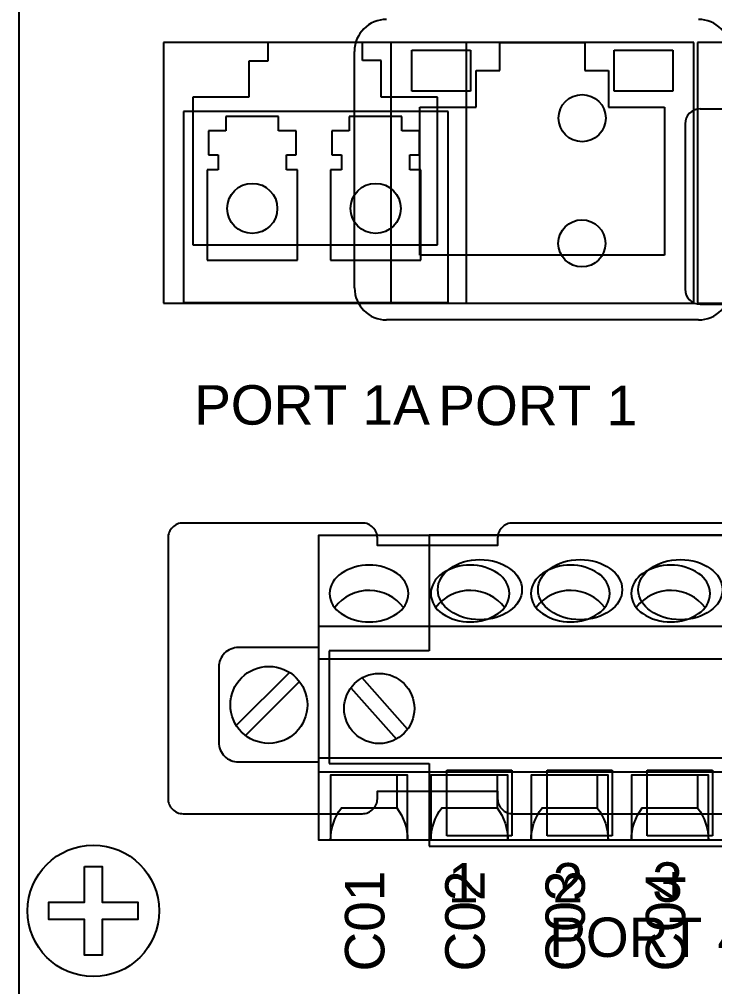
# Model space of a CAD drawing. Extents: x 1.1 to 23.7, y 0.2 to 17.2.
# Drawn here: x 16.63 to 18.017, y 5.069 to 6.999 of the extents above; entities that cross this region are included whole.
import ezdxf

# ---------------------------------------------------------------- set-up
doc = ezdxf.new("R2010")
doc.units = 0
doc.header["$MEASUREMENT"] = 0
for name, color, linetype in [('2_01__00__NO_ETH__EIA-232', 7, 'CONTINUOUS'), ('2_02__01__NO_ETH__EIA-485', 7, 'CONTINUOUS'), ('2_03__02___1__10-100BASE-T', 7, 'CONTINUOUS'), ('2_04__03___1__10-100BASE-T', 7, 'CONTINUOUS'), ('2_05__04___1__100BASE-FX_E', 7, 'CONTINUOUS'), ('2_06__06___2__10-100BASE-T', 7, 'CONTINUOUS'), ('2_07__08___2__100BASE-FX_E', 7, 'CONTINUOUS'), ('2_08__10__FO__NO_ETH__EIA-', 7, 'CONTINUOUS'), ('2_09__11__FO__NO_ETH__EIA-', 7, 'CONTINUOUS'), ('2_10__12__FO___1__10-100BA', 7, 'CONTINUOUS'), ('2_11__13__FO___1__10-100BA', 7, 'CONTINUOUS'), ('2_12__14__FO___1__100BASE-', 7, 'CONTINUOUS'), ('2_13__16__FO___2__10-100BA', 7, 'CONTINUOUS'), ('2_14__18__FO___2__100BASE-', 7, 'CONTINUOUS'), ('3_01__0-__NO_CARD', 7, 'CONTINUOUS'), ('3_02__B-___3__DI___4__DO__', 7, 'CONTINUOUS'), ('3_03__1-___4__DI___4__DO', 7, 'CONTINUOUS'), ('3_04__C-___4__DI___4__FHCI', 7, 'CONTINUOUS'), ('3_05__5-___8__AI', 7, 'CONTINUOUS'), ('3_06__6-___4__AI___4__AO', 7, 'CONTINUOUS'), ('3_07__A-__SERIAL_COMM_CARD', 7, 'CONTINUOUS'), ('3_08__3-___8__DI', 7, 'CONTINUOUS'), ('3_09__D-___4__DI___2__FORM', 7, 'CONTINUOUS'), ('7_00______DWG_', 7, 'CONTINUOUS')]:
    doc.layers.add(name, color=color, linetype=linetype)
doc.styles.add('ARIAL', font='arial.ttf')

msp = doc.modelspace()

# ---------------------------------------------------------------- linework, layer by layer
at = {"layer": '2_01__00__NO_ETH__EIA-232'}
for p, q in [((17.2985, 6.4634), (17.2984, 6.9352)), ((17.9844, 6.3994), (17.3625, 6.3994))]:
    msp.add_line(p, q, dxfattribs=at)
for centre, start, end in [((17.3624, 6.9352), 90.0158, 180.0104), ((17.9844, 6.9352), 0.0004, 90), ((17.3625, 6.4634), 180.0104, 270.0029), ((17.9844, 6.4634), 270.0029, 0.0004)]:
    msp.add_arc(centre, 0.064, start, end, dxfattribs=at)
at = {"layer": '2_02__01__NO_ETH__EIA-485'}
for p, q in [((17.2985, 6.4634), (17.2984, 6.9352)), ((17.9844, 6.3994), (17.3625, 6.3994))]:
    msp.add_line(p, q, dxfattribs=at)
for centre, start, end in [((17.3624, 6.9352), 90.0158, 180.0104), ((17.9844, 6.9352), 0.0004, 90), ((17.3625, 6.4634), 180.0104, 270.0029), ((17.9844, 6.4634), 270.0029, 0.0004)]:
    msp.add_arc(centre, 0.064, start, end, dxfattribs=at)
at = {"layer": '2_03__02___1__10-100BASE-T'}
for p, q in [((17.9752, 6.953), (17.371, 6.953)), ((17.371, 6.953), (17.371, 6.433)), ((17.5881, 6.897), (17.5881, 6.953)), ((17.7581, 6.953), (17.7581, 6.897)), ((17.9752, 6.433), (17.9752, 6.953)), ((17.4126, 6.856), (17.4126, 6.938)), ((17.4126, 6.938), (17.5296, 6.938)), ((17.5296, 6.938), (17.5296, 6.856)), ((17.8166, 6.856), (17.8166, 6.938)), ((17.8166, 6.938), (17.9336, 6.938)), ((17.9336, 6.938), (17.9336, 6.856)), ((17.5411, 6.824), (17.5411, 6.897)), ((17.5411, 6.897), (17.5881, 6.897)), ((17.7581, 6.897), (17.8051, 6.897)), ((17.8051, 6.897), (17.8051, 6.824)), ((17.5296, 6.856), (17.4126, 6.856)), ((17.9336, 6.856), (17.8166, 6.856)), ((17.4291, 6.824), (17.5411, 6.824)), ((17.4291, 6.529), (17.4291, 6.824)), ((17.8051, 6.824), (17.9171, 6.824)), ((17.9171, 6.824), (17.9171, 6.529)), ((17.9171, 6.529), (17.4291, 6.529)), ((17.371, 6.433), (17.9752, 6.433))]:
    msp.add_line(p, q, dxfattribs=at)
at = {"layer": '2_04__03___1__10-100BASE-T'}
for p, q in [((17.9752, 6.953), (17.371, 6.953)), ((17.371, 6.953), (17.371, 6.433)), ((17.5881, 6.897), (17.5881, 6.953)), ((17.7581, 6.953), (17.7581, 6.897)), ((17.9752, 6.433), (17.9752, 6.953)), ((17.4126, 6.856), (17.4126, 6.938)), ((17.4126, 6.938), (17.5296, 6.938)), ((17.5296, 6.938), (17.5296, 6.856)), ((17.8166, 6.856), (17.8166, 6.938)), ((17.8166, 6.938), (17.9336, 6.938)), ((17.9336, 6.938), (17.9336, 6.856)), ((17.5411, 6.824), (17.5411, 6.897)), ((17.5411, 6.897), (17.5881, 6.897)), ((17.7581, 6.897), (17.8051, 6.897)), ((17.8051, 6.897), (17.8051, 6.824)), ((17.5296, 6.856), (17.4126, 6.856)), ((17.9336, 6.856), (17.8166, 6.856)), ((17.4291, 6.529), (17.4291, 6.824)), ((17.4291, 6.824), (17.5411, 6.824)), ((17.8051, 6.824), (17.9171, 6.824)), ((17.9171, 6.824), (17.9171, 6.529)), ((17.9171, 6.529), (17.4291, 6.529)), ((17.371, 6.433), (17.9752, 6.433))]:
    msp.add_line(p, q, dxfattribs=at)
at = {"layer": '2_05__04___1__100BASE-FX_E'}
for p, q in [((17.4851, 6.8151), (16.9576, 6.8151)), ((16.9576, 6.8151), (16.9576, 6.4345)), ((17.4851, 6.4345), (17.4851, 6.8151)), ((17.9878, 6.8206), (18.5775, 6.8206)), ((17.1471, 6.8051), (17.0421, 6.8051)), ((17.0421, 6.8051), (17.0421, 6.777)), ((17.1471, 6.777), (17.1471, 6.8051)), ((17.3931, 6.8051), (17.2881, 6.8051)), ((17.2881, 6.8051), (17.2881, 6.777)), ((17.3931, 6.777), (17.3931, 6.8051)), ((17.0421, 6.777), (17.0071, 6.777)), ((17.0071, 6.777), (17.0071, 6.7291)), ((17.1821, 6.777), (17.1471, 6.777)), ((17.1821, 6.7291), (17.1821, 6.777)), ((17.2881, 6.777), (17.2531, 6.777)), ((17.2531, 6.777), (17.2531, 6.7291)), ((17.4281, 6.777), (17.3931, 6.777)), ((17.4281, 6.7291), (17.4281, 6.777)), ((17.9578, 6.7906), (17.9578, 6.4607)), ((17.0071, 6.7291), (17.0266, 6.7291)), ((17.0266, 6.7291), (17.0266, 6.6991)), ((17.1626, 6.6991), (17.1626, 6.7291)), ((17.1626, 6.7291), (17.1821, 6.7291)), ((17.2531, 6.7291), (17.2726, 6.7291)), ((17.2726, 6.7291), (17.2726, 6.6991)), ((17.4086, 6.6991), (17.4086, 6.7291)), ((17.4086, 6.7291), (17.4281, 6.7291)), ((17.0266, 6.6991), (17.0045, 6.6991)), ((17.0045, 6.6991), (17.0045, 6.519)), ((17.1846, 6.6991), (17.1626, 6.6991)), ((17.1846, 6.519), (17.1846, 6.6991)), ((17.2726, 6.6991), (17.2506, 6.6991)), ((17.2506, 6.6991), (17.2506, 6.519)), ((17.4306, 6.6991), (17.4086, 6.6991)), ((17.4306, 6.519), (17.4306, 6.6991)), ((17.0045, 6.519), (17.1846, 6.519)), ((17.2506, 6.519), (17.4306, 6.519)), ((16.9576, 6.4345), (17.4851, 6.4345)), ((17.9878, 6.4307), (18.5775, 6.4307))]:
    msp.add_line(p, q, dxfattribs=at)
for centre, radius in [((17.7525, 6.8021), 0.047), ((17.0945, 6.622), 0.05), ((17.3406, 6.622), 0.05), ((17.752, 6.5522), 0.047)]:
    msp.add_circle(centre, radius, dxfattribs=at)
for centre, start, end in [((17.9878, 6.7906), 90, 180), ((17.9878, 6.4607), 180, 270)]:
    msp.add_arc(centre, 0.03, start, end, dxfattribs=at)
at = {"layer": '2_06__06___2__10-100BASE-T'}
for p, q in [((16.9178, 6.953), (16.9178, 6.433)), ((17.522, 6.953), (16.9178, 6.953)), ((17.1254, 6.953), (17.1254, 6.916)), ((17.3144, 6.917), (17.3144, 6.953)), ((17.522, 6.433), (17.522, 6.953)), ((17.9823, 6.953), (17.9823, 6.433)), ((18.5865, 6.953), (17.9823, 6.953)), ((17.1254, 6.916), (17.0879, 6.916)), ((17.0879, 6.916), (17.0879, 6.844)), ((17.3519, 6.917), (17.3144, 6.917)), ((17.3519, 6.844), (17.3519, 6.917)), ((17.0879, 6.844), (16.9759, 6.844)), ((16.9759, 6.844), (16.9759, 6.549)), ((17.4639, 6.844), (17.3519, 6.844)), ((17.4639, 6.549), (17.4639, 6.844)), ((16.9759, 6.549), (17.4639, 6.549)), ((16.9178, 6.433), (17.522, 6.433)), ((17.9823, 6.433), (18.5865, 6.433))]:
    msp.add_line(p, q, dxfattribs=at)
for centre in [(17.7525, 6.8021), (17.752, 6.5522)]:
    msp.add_circle(centre, 0.047, dxfattribs=at)
at = {"layer": '2_07__08___2__100BASE-FX_E'}
for p, q in [((16.9576, 6.8151), (16.9576, 6.4345)), ((17.4851, 6.8151), (16.9576, 6.8151)), ((17.4851, 6.4345), (17.4851, 6.8151)), ((17.1471, 6.8051), (17.0421, 6.8051)), ((17.0421, 6.8051), (17.0421, 6.777)), ((17.1471, 6.777), (17.1471, 6.8051)), ((17.3931, 6.8051), (17.2881, 6.8051)), ((17.2881, 6.8051), (17.2881, 6.777)), ((17.3931, 6.777), (17.3931, 6.8051)), ((17.0421, 6.777), (17.0071, 6.777)), ((17.0071, 6.777), (17.0071, 6.7291)), ((17.1821, 6.777), (17.1471, 6.777)), ((17.1821, 6.7291), (17.1821, 6.777)), ((17.2881, 6.777), (17.2531, 6.777)), ((17.2531, 6.777), (17.2531, 6.7291)), ((17.4281, 6.777), (17.3931, 6.777)), ((17.4281, 6.7291), (17.4281, 6.777)), ((17.0071, 6.7291), (17.0266, 6.7291)), ((17.0266, 6.7291), (17.0266, 6.6991)), ((17.1626, 6.6991), (17.1626, 6.7291)), ((17.1626, 6.7291), (17.1821, 6.7291)), ((17.2531, 6.7291), (17.2726, 6.7291)), ((17.2726, 6.7291), (17.2726, 6.6991)), ((17.4086, 6.6991), (17.4086, 6.7291)), ((17.4086, 6.7291), (17.4281, 6.7291)), ((17.0266, 6.6991), (17.0045, 6.6991)), ((17.0045, 6.6991), (17.0045, 6.519)), ((17.1846, 6.6991), (17.1626, 6.6991)), ((17.1846, 6.519), (17.1846, 6.6991)), ((17.2726, 6.6991), (17.2506, 6.6991)), ((17.2506, 6.6991), (17.2506, 6.519)), ((17.4306, 6.6991), (17.4086, 6.6991)), ((17.4306, 6.519), (17.4306, 6.6991)), ((17.0045, 6.519), (17.1846, 6.519)), ((17.2506, 6.519), (17.4306, 6.519)), ((16.9576, 6.4345), (17.4851, 6.4345))]:
    msp.add_line(p, q, dxfattribs=at)
for centre, radius in [((17.7525, 6.8021), 0.047), ((17.0945, 6.622), 0.05), ((17.3406, 6.622), 0.05), ((17.752, 6.5522), 0.047)]:
    msp.add_circle(centre, radius, dxfattribs=at)
at = {"layer": '2_08__10__FO__NO_ETH__EIA-'}
for p, q in [((17.2985, 6.4634), (17.2984, 6.9352)), ((17.9844, 6.3994), (17.3625, 6.3994))]:
    msp.add_line(p, q, dxfattribs=at)
for centre, start, end in [((17.3624, 6.9352), 90.0158, 180.0104), ((17.9844, 6.9352), 0.0004, 90), ((17.3625, 6.4634), 180.0104, 270.0029), ((17.9844, 6.4634), 270.0029, 0.0004)]:
    msp.add_arc(centre, 0.064, start, end, dxfattribs=at)
at = {"layer": '2_09__11__FO__NO_ETH__EIA-'}
for p, q in [((17.2985, 6.4634), (17.2984, 6.9352)), ((17.9844, 6.3994), (17.3625, 6.3994))]:
    msp.add_line(p, q, dxfattribs=at)
for centre, start, end in [((17.3624, 6.9352), 90.0158, 180.0104), ((17.9844, 6.9352), 0.0004, 90), ((17.3625, 6.4634), 180.0104, 270.0029), ((17.9844, 6.4634), 270.0029, 0.0004)]:
    msp.add_arc(centre, 0.064, start, end, dxfattribs=at)
at = {"layer": '2_10__12__FO___1__10-100BA'}
for p, q in [((17.9752, 6.953), (17.371, 6.953)), ((17.371, 6.953), (17.371, 6.433)), ((17.5881, 6.897), (17.5881, 6.953)), ((17.5881, 6.953), (17.7581, 6.953)), ((17.7581, 6.953), (17.7581, 6.897)), ((17.9752, 6.433), (17.9752, 6.953)), ((17.4126, 6.856), (17.4126, 6.938)), ((17.4126, 6.938), (17.5296, 6.938)), ((17.5296, 6.938), (17.5296, 6.856)), ((17.8166, 6.856), (17.8166, 6.938)), ((17.8166, 6.938), (17.9336, 6.938)), ((17.9336, 6.938), (17.9336, 6.856)), ((17.5411, 6.824), (17.5411, 6.897)), ((17.5411, 6.897), (17.5881, 6.897)), ((17.7581, 6.897), (17.8051, 6.897)), ((17.8051, 6.897), (17.8051, 6.824)), ((17.5296, 6.856), (17.4126, 6.856)), ((17.9336, 6.856), (17.8166, 6.856)), ((17.4291, 6.529), (17.4291, 6.824)), ((17.4291, 6.824), (17.5411, 6.824)), ((17.8051, 6.824), (17.9171, 6.824)), ((17.9171, 6.824), (17.9171, 6.529)), ((17.9171, 6.529), (17.4291, 6.529)), ((17.371, 6.433), (17.9752, 6.433))]:
    msp.add_line(p, q, dxfattribs=at)
at = {"layer": '2_11__13__FO___1__10-100BA'}
for p, q in [((17.9752, 6.953), (17.371, 6.953)), ((17.371, 6.953), (17.371, 6.433)), ((17.5881, 6.897), (17.5881, 6.953)), ((17.7581, 6.953), (17.7581, 6.897)), ((17.9752, 6.433), (17.9752, 6.953)), ((17.4126, 6.856), (17.4126, 6.938)), ((17.4126, 6.938), (17.5296, 6.938)), ((17.5296, 6.938), (17.5296, 6.856)), ((17.8166, 6.856), (17.8166, 6.938)), ((17.8166, 6.938), (17.9336, 6.938)), ((17.9336, 6.938), (17.9336, 6.856)), ((17.5411, 6.824), (17.5411, 6.897)), ((17.5411, 6.897), (17.5881, 6.897)), ((17.7581, 6.897), (17.8051, 6.897)), ((17.8051, 6.897), (17.8051, 6.824)), ((17.5296, 6.856), (17.4126, 6.856)), ((17.9336, 6.856), (17.8166, 6.856)), ((17.4291, 6.529), (17.4291, 6.824)), ((17.4291, 6.824), (17.5411, 6.824)), ((17.8051, 6.824), (17.9171, 6.824)), ((17.9171, 6.824), (17.9171, 6.529)), ((17.9171, 6.529), (17.4291, 6.529)), ((17.371, 6.433), (17.9752, 6.433))]:
    msp.add_line(p, q, dxfattribs=at)
at = {"layer": '2_12__14__FO___1__100BASE-'}
for p, q in [((16.9576, 6.8151), (16.9576, 6.4345)), ((17.4851, 6.8151), (16.9576, 6.8151)), ((17.4851, 6.4345), (17.4851, 6.8151)), ((17.9878, 6.8206), (18.5775, 6.8206)), ((17.0421, 6.8051), (17.0421, 6.777)), ((17.1471, 6.8051), (17.0421, 6.8051)), ((17.1471, 6.777), (17.1471, 6.8051)), ((17.2881, 6.8051), (17.2881, 6.777)), ((17.3931, 6.8051), (17.2881, 6.8051)), ((17.3931, 6.777), (17.3931, 6.8051)), ((17.0071, 6.777), (17.0071, 6.7291)), ((17.0421, 6.777), (17.0071, 6.777)), ((17.1821, 6.777), (17.1471, 6.777)), ((17.1821, 6.7291), (17.1821, 6.777)), ((17.2531, 6.777), (17.2531, 6.7291)), ((17.2881, 6.777), (17.2531, 6.777)), ((17.4281, 6.777), (17.3931, 6.777)), ((17.4281, 6.7291), (17.4281, 6.777)), ((17.9578, 6.7906), (17.9578, 6.4607)), ((17.0071, 6.7291), (17.0266, 6.7291)), ((17.0266, 6.7291), (17.0266, 6.6991)), ((17.1626, 6.7291), (17.1821, 6.7291)), ((17.1626, 6.6991), (17.1626, 6.7291)), ((17.2531, 6.7291), (17.2726, 6.7291)), ((17.2726, 6.7291), (17.2726, 6.6991)), ((17.4086, 6.7291), (17.4281, 6.7291)), ((17.4086, 6.6991), (17.4086, 6.7291)), ((17.0045, 6.6991), (17.0045, 6.519)), ((17.0266, 6.6991), (17.0045, 6.6991)), ((17.1846, 6.6991), (17.1626, 6.6991)), ((17.1846, 6.519), (17.1846, 6.6991)), ((17.2506, 6.6991), (17.2506, 6.519)), ((17.2726, 6.6991), (17.2506, 6.6991)), ((17.4306, 6.6991), (17.4086, 6.6991)), ((17.4306, 6.519), (17.4306, 6.6991)), ((17.0045, 6.519), (17.1846, 6.519)), ((17.2506, 6.519), (17.4306, 6.519)), ((16.9576, 6.4345), (17.4851, 6.4345)), ((17.9878, 6.4307), (18.5775, 6.4307))]:
    msp.add_line(p, q, dxfattribs=at)
for centre, radius in [((17.7525, 6.8021), 0.047), ((17.0945, 6.622), 0.05), ((17.3406, 6.622), 0.05), ((17.752, 6.5522), 0.047)]:
    msp.add_circle(centre, radius, dxfattribs=at)
for centre, start, end in [((17.9878, 6.7906), 90, 180), ((17.9878, 6.4607), 180, 270)]:
    msp.add_arc(centre, 0.03, start, end, dxfattribs=at)
at = {"layer": '2_13__16__FO___2__10-100BA'}
for p, q in [((17.522, 6.953), (16.9178, 6.953)), ((16.9178, 6.953), (16.9178, 6.433)), ((17.1254, 6.953), (17.1254, 6.916)), ((17.3144, 6.917), (17.3144, 6.953)), ((17.522, 6.433), (17.522, 6.953)), ((18.5865, 6.953), (17.9823, 6.953)), ((17.9823, 6.953), (17.9823, 6.433)), ((17.0879, 6.916), (17.0879, 6.844)), ((17.1254, 6.916), (17.0879, 6.916)), ((17.3519, 6.917), (17.3144, 6.917)), ((17.3519, 6.844), (17.3519, 6.917)), ((16.9759, 6.844), (16.9759, 6.549)), ((17.0879, 6.844), (16.9759, 6.844)), ((17.4639, 6.844), (17.3519, 6.844)), ((17.4639, 6.549), (17.4639, 6.844)), ((16.9759, 6.549), (17.4639, 6.549)), ((16.9178, 6.433), (17.522, 6.433)), ((17.9823, 6.433), (18.5865, 6.433))]:
    msp.add_line(p, q, dxfattribs=at)
for centre in [(17.7525, 6.8021), (17.752, 6.5522)]:
    msp.add_circle(centre, 0.047, dxfattribs=at)
at = {"layer": '2_14__18__FO___2__100BASE-'}
for p, q in [((17.4851, 6.8151), (16.9576, 6.8151)), ((16.9576, 6.8151), (16.9576, 6.4345)), ((17.4851, 6.4345), (17.4851, 6.8151)), ((17.1471, 6.8051), (17.0421, 6.8051)), ((17.0421, 6.8051), (17.0421, 6.777)), ((17.1471, 6.777), (17.1471, 6.8051)), ((17.3931, 6.8051), (17.2881, 6.8051)), ((17.2881, 6.8051), (17.2881, 6.777)), ((17.3931, 6.777), (17.3931, 6.8051)), ((17.0421, 6.777), (17.0071, 6.777)), ((17.0071, 6.777), (17.0071, 6.7291)), ((17.1821, 6.777), (17.1471, 6.777)), ((17.1821, 6.7291), (17.1821, 6.777)), ((17.2881, 6.777), (17.2531, 6.777)), ((17.2531, 6.777), (17.2531, 6.7291)), ((17.4281, 6.777), (17.3931, 6.777)), ((17.4281, 6.7291), (17.4281, 6.777)), ((17.0071, 6.7291), (17.0266, 6.7291)), ((17.0266, 6.7291), (17.0266, 6.6991)), ((17.1626, 6.6991), (17.1626, 6.7291)), ((17.1626, 6.7291), (17.1821, 6.7291)), ((17.2531, 6.7291), (17.2726, 6.7291)), ((17.2726, 6.7291), (17.2726, 6.6991)), ((17.4086, 6.6991), (17.4086, 6.7291)), ((17.4086, 6.7291), (17.4281, 6.7291)), ((17.0266, 6.6991), (17.0045, 6.6991)), ((17.0045, 6.6991), (17.0045, 6.519)), ((17.1846, 6.6991), (17.1626, 6.6991)), ((17.1846, 6.519), (17.1846, 6.6991)), ((17.2726, 6.6991), (17.2506, 6.6991)), ((17.2506, 6.6991), (17.2506, 6.519)), ((17.4306, 6.6991), (17.4086, 6.6991)), ((17.4306, 6.519), (17.4306, 6.6991)), ((17.0045, 6.519), (17.1846, 6.519)), ((17.2506, 6.519), (17.4306, 6.519)), ((16.9576, 6.4345), (17.4851, 6.4345))]:
    msp.add_line(p, q, dxfattribs=at)
for centre, radius in [((17.7525, 6.8021), 0.047), ((17.0945, 6.622), 0.05), ((17.3406, 6.622), 0.05), ((17.752, 6.5522), 0.047)]:
    msp.add_circle(centre, radius, dxfattribs=at)
at = {"layer": '3_01__0-__NO_CARD'}
msp.add_lwpolyline([(18.5791, 5.9943), (17.6139, 5.9943, 0.414214), (17.584, 5.9644), (17.584, 5.9493), (17.344, 5.9493), (17.344, 5.9644, 0.414214), (17.3141, 5.9943), (16.9564, 5.9943, 0.414973), (16.9265, 5.9644), (16.9265, 5.4442, 0.414973), (16.9564, 5.4143), (17.3141, 5.4143, 0.414214), (17.344, 5.4442), (17.344, 5.4593), (17.584, 5.4593), (17.584, 5.4442, 0.414214), (17.6139, 5.4143), (18.5791, 5.4143, 0.414214)], format="xyb", dxfattribs=at)
at = {"layer": '3_02__B-___3__DI___4__DO__'}
msp.add_lwpolyline([(18.8276, 5.97), (18.8276, 5.3613), (17.2276, 5.3613), (17.2276, 5.97)], close=True, dxfattribs=at)
for points in [[(17.3833, 5.8936, 0.154167), (17.3276, 5.9102, 0.154167), (17.2719, 5.8936, 0.244062), (17.2488, 5.8535, 0.244061), (17.2719, 5.8135, 0.154167), (17.3276, 5.7969, 0.154167), (17.3833, 5.8135, 0.24406), (17.4063, 5.8535, 0.236767)], [(17.5848, 5.8936, 0.154167), (17.5292, 5.9102, 0.154167), (17.4735, 5.8936, 0.244062), (17.4504, 5.8535, 0.244061), (17.4735, 5.8135, 0.154167), (17.5292, 5.7969, 0.154167), (17.5848, 5.8135, 0.24406), (17.6079, 5.8535, 0.236767)], [(17.7848, 5.8936, 0.154167), (17.7292, 5.9102, 0.154167), (17.6735, 5.8936, 0.244062), (17.6504, 5.8535, 0.244061), (17.6735, 5.8135, 0.154167), (17.7292, 5.7969, 0.154167), (17.7848, 5.8135, 0.24406), (17.8079, 5.8535, 0.236767)], [(17.9848, 5.8936, 0.154167), (17.9292, 5.9102, 0.154167), (17.8735, 5.8936, 0.244062), (17.8504, 5.8535, 0.244061), (17.8735, 5.8135, 0.154167), (17.9292, 5.7969, 0.154167), (17.9848, 5.8135, 0.24406), (18.0079, 5.8535, 0.236767)]]:
    msp.add_lwpolyline(points, format="xyb", close=True, dxfattribs=at)
for points in [[(17.3964, 5.8257, 0.005828), (17.3961, 5.8256, 0.231198), (17.3292, 5.8599, 0.240907), (17.2591, 5.8256, 0.001746), (17.2589, 5.8255)], [(17.598, 5.8257, 0.005828), (17.5977, 5.8256, 0.231198), (17.5307, 5.8599, 0.240907), (17.4606, 5.8256, 0.001746), (17.4605, 5.8255)], [(17.798, 5.8257, 0.005828), (17.7977, 5.8256, 0.231198), (17.7307, 5.8599, 0.240907), (17.6606, 5.8256, 0.001746), (17.6605, 5.8255)], [(17.998, 5.8257, 0.005828), (17.9977, 5.8256, 0.231198), (17.9307, 5.8599, 0.240907), (17.8606, 5.8256, 0.001746), (17.8605, 5.8255)], [(17.2276, 5.7459), (17.067, 5.7459, 0.414214), (17.0276, 5.7065), (17.0276, 5.5569, 0.414214), (17.067, 5.5175), (17.2276, 5.5175)], [(17.3827, 5.4914), (17.3827, 5.4262, -0.162987), (17.4044, 5.3612), (17.4044, 5.4914), (17.2508, 5.4914), (17.2508, 5.3613, -0.162853), (17.2725, 5.4262), (17.3827, 5.4262)], [(17.5827, 5.4914), (17.5827, 5.4262, -0.162987), (17.6044, 5.3612), (17.6044, 5.4914), (17.4508, 5.4914), (17.4508, 5.3613, -0.162853), (17.4725, 5.4262), (17.5827, 5.4262)], [(17.7827, 5.4914), (17.7827, 5.4262, -0.162987), (17.8044, 5.3612), (17.8044, 5.4914), (17.6508, 5.4914), (17.6508, 5.3613, -0.162853), (17.6725, 5.4262), (17.7827, 5.4262)], [(17.9827, 5.4914), (17.9827, 5.4262, -0.162987), (18.0044, 5.3612), (18.0044, 5.4914), (17.8508, 5.4914), (17.8508, 5.3613, -0.162853), (17.8725, 5.4262), (17.9827, 5.4262)]]:
    msp.add_lwpolyline(points, format="xyb", dxfattribs=at)
for points in [[(17.2276, 5.7884), (18.8276, 5.7884)], [(17.2276, 5.723), (18.8276, 5.723)], [(17.0627, 5.5904), (17.1686, 5.6963)], [(17.0811, 5.5703), (17.1887, 5.6779)], [(17.2276, 5.5259), (18.8276, 5.5259)], [(17.2276, 5.498), (18.8276, 5.498)]]:
    msp.add_lwpolyline(points, dxfattribs=at)
msp.add_circle((17.1276, 5.6314), 0.0768, dxfattribs=at)
at = {"layer": '3_03__1-___4__DI___4__DO'}
msp.add_lwpolyline([(18.8276, 5.97), (18.8276, 5.3613), (17.2276, 5.3613), (17.2276, 5.97)], close=True, dxfattribs=at)
for points in [[(17.3833, 5.8936, 0.154167), (17.3276, 5.9102, 0.154167), (17.2719, 5.8936, 0.244062), (17.2488, 5.8535, 0.244061), (17.2719, 5.8135, 0.154167), (17.3276, 5.7969, 0.154167), (17.3833, 5.8135, 0.24406), (17.4063, 5.8535, 0.236767)], [(17.5848, 5.8936, 0.154167), (17.5292, 5.9102, 0.154167), (17.4735, 5.8936, 0.244062), (17.4504, 5.8535, 0.244061), (17.4735, 5.8135, 0.154167), (17.5292, 5.7969, 0.154167), (17.5848, 5.8135, 0.24406), (17.6079, 5.8535, 0.236767)], [(17.7848, 5.8936, 0.154167), (17.7292, 5.9102, 0.154167), (17.6735, 5.8936, 0.244062), (17.6504, 5.8535, 0.244061), (17.6735, 5.8135, 0.154167), (17.7292, 5.7969, 0.154167), (17.7848, 5.8135, 0.24406), (17.8079, 5.8535, 0.236767)], [(17.9848, 5.8936, 0.154167), (17.9292, 5.9102, 0.154167), (17.8735, 5.8936, 0.244062), (17.8504, 5.8535, 0.244061), (17.8735, 5.8135, 0.154167), (17.9292, 5.7969, 0.154167), (17.9848, 5.8135, 0.24406), (18.0079, 5.8535, 0.236767)]]:
    msp.add_lwpolyline(points, format="xyb", close=True, dxfattribs=at)
for points in [[(17.3964, 5.8257, 0.005828), (17.3961, 5.8256, 0.231198), (17.3292, 5.8599, 0.240907), (17.2591, 5.8256, 0.001746), (17.2589, 5.8255)], [(17.598, 5.8257, 0.005828), (17.5977, 5.8256, 0.231198), (17.5307, 5.8599, 0.240907), (17.4606, 5.8256, 0.001746), (17.4605, 5.8255)], [(17.798, 5.8257, 0.005828), (17.7977, 5.8256, 0.231198), (17.7307, 5.8599, 0.240907), (17.6606, 5.8256, 0.001746), (17.6605, 5.8255)], [(17.998, 5.8257, 0.005828), (17.9977, 5.8256, 0.231198), (17.9307, 5.8599, 0.240907), (17.8606, 5.8256, 0.001746), (17.8605, 5.8255)], [(17.2276, 5.7459), (17.067, 5.7459, 0.414214), (17.0276, 5.7065), (17.0276, 5.5569, 0.414214), (17.067, 5.5175), (17.2276, 5.5175)], [(17.3827, 5.4914), (17.3827, 5.4262, -0.162987), (17.4044, 5.3612), (17.4044, 5.4914), (17.2508, 5.4914), (17.2508, 5.3613, -0.162853), (17.2725, 5.4262), (17.3827, 5.4262)], [(17.5827, 5.4914), (17.5827, 5.4262, -0.162987), (17.6044, 5.3612), (17.6044, 5.4914), (17.4508, 5.4914), (17.4508, 5.3613, -0.162853), (17.4725, 5.4262), (17.5827, 5.4262)], [(17.7827, 5.4914), (17.7827, 5.4262, -0.162987), (17.8044, 5.3612), (17.8044, 5.4914), (17.6508, 5.4914), (17.6508, 5.3613, -0.162853), (17.6725, 5.4262), (17.7827, 5.4262)], [(17.9827, 5.4914), (17.9827, 5.4262, -0.162987), (18.0044, 5.3612), (18.0044, 5.4914), (17.8508, 5.4914), (17.8508, 5.3613, -0.162853), (17.8725, 5.4262), (17.9827, 5.4262)]]:
    msp.add_lwpolyline(points, format="xyb", dxfattribs=at)
for points in [[(17.2276, 5.7884), (18.8276, 5.7884)], [(17.2276, 5.723), (18.8276, 5.723)], [(17.0627, 5.5904), (17.1686, 5.6963)], [(17.0811, 5.5703), (17.1887, 5.6779)], [(17.2276, 5.5259), (18.8276, 5.5259)], [(17.2276, 5.498), (18.8276, 5.498)]]:
    msp.add_lwpolyline(points, dxfattribs=at)
msp.add_circle((17.1276, 5.6314), 0.0768, dxfattribs=at)
at = {"layer": '3_04__C-___4__DI___4__FHCI'}
msp.add_lwpolyline([(18.8276, 5.97), (18.8276, 5.3613), (17.2276, 5.3613), (17.2276, 5.97)], close=True, dxfattribs=at)
for points in [[(17.3833, 5.8936, 0.154167), (17.3276, 5.9102, 0.154167), (17.2719, 5.8936, 0.244062), (17.2488, 5.8535, 0.244061), (17.2719, 5.8135, 0.154167), (17.3276, 5.7969, 0.154167), (17.3833, 5.8135, 0.24406), (17.4063, 5.8535, 0.236767)], [(17.5848, 5.8936, 0.154167), (17.5292, 5.9102, 0.154167), (17.4735, 5.8936, 0.244062), (17.4504, 5.8535, 0.244061), (17.4735, 5.8135, 0.154167), (17.5292, 5.7969, 0.154167), (17.5848, 5.8135, 0.24406), (17.6079, 5.8535, 0.236767)], [(17.7848, 5.8936, 0.154167), (17.7292, 5.9102, 0.154167), (17.6735, 5.8936, 0.244062), (17.6504, 5.8535, 0.244061), (17.6735, 5.8135, 0.154167), (17.7292, 5.7969, 0.154167), (17.7848, 5.8135, 0.24406), (17.8079, 5.8535, 0.236767)], [(17.9848, 5.8936, 0.154167), (17.9292, 5.9102, 0.154167), (17.8735, 5.8936, 0.244062), (17.8504, 5.8535, 0.244061), (17.8735, 5.8135, 0.154167), (17.9292, 5.7969, 0.154167), (17.9848, 5.8135, 0.24406), (18.0079, 5.8535, 0.236767)]]:
    msp.add_lwpolyline(points, format="xyb", close=True, dxfattribs=at)
for points in [[(17.3964, 5.8257, 0.005828), (17.3961, 5.8256, 0.231198), (17.3292, 5.8599, 0.240907), (17.2591, 5.8256, 0.001746), (17.2589, 5.8255)], [(17.598, 5.8257, 0.005828), (17.5977, 5.8256, 0.231198), (17.5307, 5.8599, 0.240907), (17.4606, 5.8256, 0.001746), (17.4605, 5.8255)], [(17.798, 5.8257, 0.005828), (17.7977, 5.8256, 0.231198), (17.7307, 5.8599, 0.240907), (17.6606, 5.8256, 0.001746), (17.6605, 5.8255)], [(17.998, 5.8257, 0.005828), (17.9977, 5.8256, 0.231198), (17.9307, 5.8599, 0.240907), (17.8606, 5.8256, 0.001746), (17.8605, 5.8255)], [(17.2276, 5.7459), (17.067, 5.7459, 0.414214), (17.0276, 5.7065), (17.0276, 5.5569, 0.414214), (17.067, 5.5175), (17.2276, 5.5175)], [(17.3827, 5.4914), (17.3827, 5.4262, -0.162987), (17.4044, 5.3612), (17.4044, 5.4914), (17.2508, 5.4914), (17.2508, 5.3613, -0.162853), (17.2725, 5.4262), (17.3827, 5.4262)], [(17.5827, 5.4914), (17.5827, 5.4262, -0.162987), (17.6044, 5.3612), (17.6044, 5.4914), (17.4508, 5.4914), (17.4508, 5.3613, -0.162853), (17.4725, 5.4262), (17.5827, 5.4262)], [(17.7827, 5.4914), (17.7827, 5.4262, -0.162987), (17.8044, 5.3612), (17.8044, 5.4914), (17.6508, 5.4914), (17.6508, 5.3613, -0.162853), (17.6725, 5.4262), (17.7827, 5.4262)], [(17.9827, 5.4914), (17.9827, 5.4262, -0.162987), (18.0044, 5.3612), (18.0044, 5.4914), (17.8508, 5.4914), (17.8508, 5.3613, -0.162853), (17.8725, 5.4262), (17.9827, 5.4262)]]:
    msp.add_lwpolyline(points, format="xyb", dxfattribs=at)
for points in [[(17.2276, 5.7884), (18.8276, 5.7884)], [(17.2276, 5.723), (18.8276, 5.723)], [(17.0627, 5.5904), (17.1686, 5.6963)], [(17.0811, 5.5703), (17.1887, 5.6779)], [(17.2276, 5.5259), (18.8276, 5.5259)], [(17.2276, 5.498), (18.8276, 5.498)]]:
    msp.add_lwpolyline(points, dxfattribs=at)
msp.add_circle((17.1276, 5.6314), 0.0768, dxfattribs=at)
at = {"layer": '3_05__5-___8__AI'}
msp.add_lwpolyline([(18.8276, 5.97), (18.8276, 5.3613), (17.2276, 5.3613), (17.2276, 5.97)], close=True, dxfattribs=at)
for points in [[(17.3833, 5.8936, 0.154167), (17.3276, 5.9102, 0.154167), (17.2719, 5.8936, 0.244062), (17.2488, 5.8535, 0.244061), (17.2719, 5.8135, 0.154167), (17.3276, 5.7969, 0.154167), (17.3833, 5.8135, 0.24406), (17.4063, 5.8535, 0.236767)], [(17.5848, 5.8936, 0.154167), (17.5292, 5.9102, 0.154167), (17.4735, 5.8936, 0.244062), (17.4504, 5.8535, 0.244061), (17.4735, 5.8135, 0.154167), (17.5292, 5.7969, 0.154167), (17.5848, 5.8135, 0.24406), (17.6079, 5.8535, 0.236767)], [(17.7848, 5.8936, 0.154167), (17.7292, 5.9102, 0.154167), (17.6735, 5.8936, 0.244062), (17.6504, 5.8535, 0.244061), (17.6735, 5.8135, 0.154167), (17.7292, 5.7969, 0.154167), (17.7848, 5.8135, 0.24406), (17.8079, 5.8535, 0.236767)], [(17.9848, 5.8936, 0.154167), (17.9292, 5.9102, 0.154167), (17.8735, 5.8936, 0.244062), (17.8504, 5.8535, 0.244061), (17.8735, 5.8135, 0.154167), (17.9292, 5.7969, 0.154167), (17.9848, 5.8135, 0.24406), (18.0079, 5.8535, 0.236767)]]:
    msp.add_lwpolyline(points, format="xyb", close=True, dxfattribs=at)
for points in [[(17.3964, 5.8257, 0.005828), (17.3961, 5.8256, 0.231198), (17.3292, 5.8599, 0.240907), (17.2591, 5.8256, 0.001746), (17.2589, 5.8255)], [(17.598, 5.8257, 0.005828), (17.5977, 5.8256, 0.231198), (17.5307, 5.8599, 0.240907), (17.4606, 5.8256, 0.001746), (17.4605, 5.8255)], [(17.798, 5.8257, 0.005828), (17.7977, 5.8256, 0.231198), (17.7307, 5.8599, 0.240907), (17.6606, 5.8256, 0.001746), (17.6605, 5.8255)], [(17.998, 5.8257, 0.005828), (17.9977, 5.8256, 0.231198), (17.9307, 5.8599, 0.240907), (17.8606, 5.8256, 0.001746), (17.8605, 5.8255)], [(17.2276, 5.7459), (17.067, 5.7459, 0.414214), (17.0276, 5.7065), (17.0276, 5.5569, 0.414214), (17.067, 5.5175), (17.2276, 5.5175)], [(17.3827, 5.4914), (17.3827, 5.4262, -0.162987), (17.4044, 5.3612), (17.4044, 5.4914), (17.2508, 5.4914), (17.2508, 5.3613, -0.162853), (17.2725, 5.4262), (17.3827, 5.4262)], [(17.5827, 5.4914), (17.5827, 5.4262, -0.162987), (17.6044, 5.3612), (17.6044, 5.4914), (17.4508, 5.4914), (17.4508, 5.3613, -0.162853), (17.4725, 5.4262), (17.5827, 5.4262)], [(17.7827, 5.4914), (17.7827, 5.4262, -0.162987), (17.8044, 5.3612), (17.8044, 5.4914), (17.6508, 5.4914), (17.6508, 5.3613, -0.162853), (17.6725, 5.4262), (17.7827, 5.4262)], [(17.9827, 5.4914), (17.9827, 5.4262, -0.162987), (18.0044, 5.3612), (18.0044, 5.4914), (17.8508, 5.4914), (17.8508, 5.3613, -0.162853), (17.8725, 5.4262), (17.9827, 5.4262)]]:
    msp.add_lwpolyline(points, format="xyb", dxfattribs=at)
for points in [[(17.2276, 5.7884), (18.8276, 5.7884)], [(17.2276, 5.723), (18.8276, 5.723)], [(17.0627, 5.5904), (17.1686, 5.6963)], [(17.0811, 5.5703), (17.1887, 5.6779)], [(17.2276, 5.5259), (18.8276, 5.5259)], [(17.2276, 5.498), (18.8276, 5.498)]]:
    msp.add_lwpolyline(points, dxfattribs=at)
msp.add_circle((17.1276, 5.6314), 0.0768, dxfattribs=at)
at = {"layer": '3_06__6-___4__AI___4__AO'}
msp.add_lwpolyline([(18.8276, 5.97), (18.8276, 5.3613), (17.2276, 5.3613), (17.2276, 5.97)], close=True, dxfattribs=at)
for points in [[(17.3833, 5.8936, 0.154167), (17.3276, 5.9102, 0.154167), (17.2719, 5.8936, 0.244062), (17.2488, 5.8535, 0.244061), (17.2719, 5.8135, 0.154167), (17.3276, 5.7969, 0.154167), (17.3833, 5.8135, 0.24406), (17.4063, 5.8535, 0.236767)], [(17.5848, 5.8936, 0.154167), (17.5292, 5.9102, 0.154167), (17.4735, 5.8936, 0.244062), (17.4504, 5.8535, 0.244061), (17.4735, 5.8135, 0.154167), (17.5292, 5.7969, 0.154167), (17.5848, 5.8135, 0.24406), (17.6079, 5.8535, 0.236767)], [(17.7848, 5.8936, 0.154167), (17.7292, 5.9102, 0.154167), (17.6735, 5.8936, 0.244062), (17.6504, 5.8535, 0.244061), (17.6735, 5.8135, 0.154167), (17.7292, 5.7969, 0.154167), (17.7848, 5.8135, 0.24406), (17.8079, 5.8535, 0.236767)], [(17.9848, 5.8936, 0.154167), (17.9292, 5.9102, 0.154167), (17.8735, 5.8936, 0.244062), (17.8504, 5.8535, 0.244061), (17.8735, 5.8135, 0.154167), (17.9292, 5.7969, 0.154167), (17.9848, 5.8135, 0.24406), (18.0079, 5.8535, 0.236767)]]:
    msp.add_lwpolyline(points, format="xyb", close=True, dxfattribs=at)
for points in [[(17.3964, 5.8257, 0.005828), (17.3961, 5.8256, 0.231198), (17.3292, 5.8599, 0.240907), (17.2591, 5.8256, 0.001746), (17.2589, 5.8255)], [(17.598, 5.8257, 0.005828), (17.5977, 5.8256, 0.231198), (17.5307, 5.8599, 0.240907), (17.4606, 5.8256, 0.001746), (17.4605, 5.8255)], [(17.798, 5.8257, 0.005828), (17.7977, 5.8256, 0.231198), (17.7307, 5.8599, 0.240907), (17.6606, 5.8256, 0.001746), (17.6605, 5.8255)], [(17.998, 5.8257, 0.005828), (17.9977, 5.8256, 0.231198), (17.9307, 5.8599, 0.240907), (17.8606, 5.8256, 0.001746), (17.8605, 5.8255)], [(17.2276, 5.7459), (17.067, 5.7459, 0.414214), (17.0276, 5.7065), (17.0276, 5.5569, 0.414214), (17.067, 5.5175), (17.2276, 5.5175)], [(17.3827, 5.4914), (17.3827, 5.4262, -0.162987), (17.4044, 5.3612), (17.4044, 5.4914), (17.2508, 5.4914), (17.2508, 5.3613, -0.162853), (17.2725, 5.4262), (17.3827, 5.4262)], [(17.5827, 5.4914), (17.5827, 5.4262, -0.162987), (17.6044, 5.3612), (17.6044, 5.4914), (17.4508, 5.4914), (17.4508, 5.3613, -0.162853), (17.4725, 5.4262), (17.5827, 5.4262)], [(17.7827, 5.4914), (17.7827, 5.4262, -0.162987), (17.8044, 5.3612), (17.8044, 5.4914), (17.6508, 5.4914), (17.6508, 5.3613, -0.162853), (17.6725, 5.4262), (17.7827, 5.4262)], [(17.9827, 5.4914), (17.9827, 5.4262, -0.162987), (18.0044, 5.3612), (18.0044, 5.4914), (17.8508, 5.4914), (17.8508, 5.3613, -0.162853), (17.8725, 5.4262), (17.9827, 5.4262)]]:
    msp.add_lwpolyline(points, format="xyb", dxfattribs=at)
for points in [[(17.2276, 5.7884), (18.8276, 5.7884)], [(17.2276, 5.723), (18.8276, 5.723)], [(17.0627, 5.5904), (17.1686, 5.6963)], [(17.0811, 5.5703), (17.1887, 5.6779)], [(17.2276, 5.5259), (18.8276, 5.5259)], [(17.2276, 5.498), (18.8276, 5.498)]]:
    msp.add_lwpolyline(points, dxfattribs=at)
msp.add_circle((17.1276, 5.6314), 0.0768, dxfattribs=at)
at = {"layer": '3_07__A-__SERIAL_COMM_CARD'}
for p, q in [((17.4473, 5.9698), (17.4473, 5.7393)), ((18.4475, 5.9698), (17.4473, 5.9698)), ((17.2476, 5.7393), (17.2476, 5.5144)), ((17.4473, 5.7393), (17.2476, 5.7393)), ((17.4045, 5.5832), (17.3137, 5.6853)), ((17.2912, 5.6653), (17.382, 5.5632)), ((17.2476, 5.5143), (17.4473, 5.5143)), ((17.4473, 5.5143), (17.4473, 5.3494)), ((17.4825, 5.5014), (17.6124, 5.5014)), ((17.4825, 5.3705), (17.4825, 5.5014)), ((17.6124, 5.5014), (17.6124, 5.3705)), ((17.6825, 5.5014), (17.8124, 5.5014)), ((17.6825, 5.3705), (17.6825, 5.5014)), ((17.8124, 5.5014), (17.8124, 5.3705)), ((17.8825, 5.5014), (18.0124, 5.5014)), ((17.8825, 5.3705), (17.8825, 5.5014)), ((18.0124, 5.5014), (18.0124, 5.3705)), ((17.6124, 5.3705), (17.4825, 5.3705)), ((17.8124, 5.3705), (17.6825, 5.3705)), ((18.0124, 5.3705), (17.8825, 5.3705)), ((17.4473, 5.3494), (18.4475, 5.3494))]:
    msp.add_line(p, q, dxfattribs=at)
msp.add_circle((17.3478, 5.6243), 0.07, dxfattribs=at)
for centre in [(17.5485, 5.8613), (17.7485, 5.8613), (17.9485, 5.8613)]:
    msp.add_ellipse(centre, major_axis=(-0.0839, 0), ratio=0.716567, dxfattribs=at)
at = {"layer": '3_08__3-___8__DI'}
msp.add_lwpolyline([(18.8276, 5.97), (18.8276, 5.3613), (17.2276, 5.3613), (17.2276, 5.97)], close=True, dxfattribs=at)
for points in [[(17.3833, 5.8936, 0.154167), (17.3276, 5.9102, 0.154167), (17.2719, 5.8936, 0.244062), (17.2488, 5.8535, 0.244061), (17.2719, 5.8135, 0.154167), (17.3276, 5.7969, 0.154167), (17.3833, 5.8135, 0.24406), (17.4063, 5.8535, 0.236767)], [(17.5848, 5.8936, 0.154167), (17.5292, 5.9102, 0.154167), (17.4735, 5.8936, 0.244062), (17.4504, 5.8535, 0.244061), (17.4735, 5.8135, 0.154167), (17.5292, 5.7969, 0.154167), (17.5848, 5.8135, 0.24406), (17.6079, 5.8535, 0.236767)], [(17.7848, 5.8936, 0.154167), (17.7292, 5.9102, 0.154167), (17.6735, 5.8936, 0.244062), (17.6504, 5.8535, 0.244061), (17.6735, 5.8135, 0.154167), (17.7292, 5.7969, 0.154167), (17.7848, 5.8135, 0.24406), (17.8079, 5.8535, 0.236767)], [(17.9848, 5.8936, 0.154167), (17.9292, 5.9102, 0.154167), (17.8735, 5.8936, 0.244062), (17.8504, 5.8535, 0.244061), (17.8735, 5.8135, 0.154167), (17.9292, 5.7969, 0.154167), (17.9848, 5.8135, 0.24406), (18.0079, 5.8535, 0.236767)]]:
    msp.add_lwpolyline(points, format="xyb", close=True, dxfattribs=at)
for points in [[(17.3964, 5.8257, 0.005828), (17.3961, 5.8256, 0.231198), (17.3292, 5.8599, 0.240907), (17.2591, 5.8256, 0.001746), (17.2589, 5.8255)], [(17.598, 5.8257, 0.005828), (17.5977, 5.8256, 0.231198), (17.5307, 5.8599, 0.240907), (17.4606, 5.8256, 0.001746), (17.4605, 5.8255)], [(17.798, 5.8257, 0.005828), (17.7977, 5.8256, 0.231198), (17.7307, 5.8599, 0.240907), (17.6606, 5.8256, 0.001746), (17.6605, 5.8255)], [(17.998, 5.8257, 0.005828), (17.9977, 5.8256, 0.231198), (17.9307, 5.8599, 0.240907), (17.8606, 5.8256, 0.001746), (17.8605, 5.8255)], [(17.2276, 5.7459), (17.067, 5.7459, 0.414214), (17.0276, 5.7065), (17.0276, 5.5569, 0.414214), (17.067, 5.5175), (17.2276, 5.5175)], [(17.3827, 5.4914), (17.3827, 5.4262, -0.162987), (17.4044, 5.3612), (17.4044, 5.4914), (17.2508, 5.4914), (17.2508, 5.3613, -0.162853), (17.2725, 5.4262), (17.3827, 5.4262)], [(17.5827, 5.4914), (17.5827, 5.4262, -0.162987), (17.6044, 5.3612), (17.6044, 5.4914), (17.4508, 5.4914), (17.4508, 5.3613, -0.162853), (17.4725, 5.4262), (17.5827, 5.4262)], [(17.7827, 5.4914), (17.7827, 5.4262, -0.162987), (17.8044, 5.3612), (17.8044, 5.4914), (17.6508, 5.4914), (17.6508, 5.3613, -0.162853), (17.6725, 5.4262), (17.7827, 5.4262)], [(17.9827, 5.4914), (17.9827, 5.4262, -0.162987), (18.0044, 5.3612), (18.0044, 5.4914), (17.8508, 5.4914), (17.8508, 5.3613, -0.162853), (17.8725, 5.4262), (17.9827, 5.4262)]]:
    msp.add_lwpolyline(points, format="xyb", dxfattribs=at)
for points in [[(17.2276, 5.7884), (18.8276, 5.7884)], [(17.2276, 5.723), (18.8276, 5.723)], [(17.0627, 5.5904), (17.1686, 5.6963)], [(17.0811, 5.5703), (17.1887, 5.6779)], [(17.2276, 5.5259), (18.8276, 5.5259)], [(17.2276, 5.498), (18.8276, 5.498)]]:
    msp.add_lwpolyline(points, dxfattribs=at)
msp.add_circle((17.1276, 5.6314), 0.0768, dxfattribs=at)
at = {"layer": '3_09__D-___4__DI___2__FORM'}
msp.add_lwpolyline([(18.8276, 5.97), (18.8276, 5.3613), (17.2276, 5.3613), (17.2276, 5.97)], close=True, dxfattribs=at)
for points in [[(17.3833, 5.8936, 0.154167), (17.3276, 5.9102, 0.154167), (17.2719, 5.8936, 0.244062), (17.2488, 5.8535, 0.244061), (17.2719, 5.8135, 0.154167), (17.3276, 5.7969, 0.154167), (17.3833, 5.8135, 0.24406), (17.4063, 5.8535, 0.236767)], [(17.5848, 5.8936, 0.154167), (17.5292, 5.9102, 0.154167), (17.4735, 5.8936, 0.244062), (17.4504, 5.8535, 0.244061), (17.4735, 5.8135, 0.154167), (17.5292, 5.7969, 0.154167), (17.5848, 5.8135, 0.24406), (17.6079, 5.8535, 0.236767)], [(17.7848, 5.8936, 0.154167), (17.7292, 5.9102, 0.154167), (17.6735, 5.8936, 0.244062), (17.6504, 5.8535, 0.244061), (17.6735, 5.8135, 0.154167), (17.7292, 5.7969, 0.154167), (17.7848, 5.8135, 0.24406), (17.8079, 5.8535, 0.236767)], [(17.9848, 5.8936, 0.154167), (17.9292, 5.9102, 0.154167), (17.8735, 5.8936, 0.244062), (17.8504, 5.8535, 0.244061), (17.8735, 5.8135, 0.154167), (17.9292, 5.7969, 0.154167), (17.9848, 5.8135, 0.24406), (18.0079, 5.8535, 0.236767)]]:
    msp.add_lwpolyline(points, format="xyb", close=True, dxfattribs=at)
for points in [[(17.3964, 5.8257, 0.005828), (17.3961, 5.8256, 0.231198), (17.3292, 5.8599, 0.240907), (17.2591, 5.8256, 0.001746), (17.2589, 5.8255)], [(17.598, 5.8257, 0.005828), (17.5977, 5.8256, 0.231198), (17.5307, 5.8599, 0.240907), (17.4606, 5.8256, 0.001746), (17.4605, 5.8255)], [(17.798, 5.8257, 0.005828), (17.7977, 5.8256, 0.231198), (17.7307, 5.8599, 0.240907), (17.6606, 5.8256, 0.001746), (17.6605, 5.8255)], [(17.998, 5.8257, 0.005828), (17.9977, 5.8256, 0.231198), (17.9307, 5.8599, 0.240907), (17.8606, 5.8256, 0.001746), (17.8605, 5.8255)], [(17.2276, 5.7459), (17.067, 5.7459, 0.414214), (17.0276, 5.7065), (17.0276, 5.5569, 0.414214), (17.067, 5.5175), (17.2276, 5.5175)], [(17.3827, 5.4914), (17.3827, 5.4262, -0.162987), (17.4044, 5.3612), (17.4044, 5.4914), (17.2508, 5.4914), (17.2508, 5.3613, -0.162853), (17.2725, 5.4262), (17.3827, 5.4262)], [(17.5827, 5.4914), (17.5827, 5.4262, -0.162987), (17.6044, 5.3612), (17.6044, 5.4914), (17.4508, 5.4914), (17.4508, 5.3613, -0.162853), (17.4725, 5.4262), (17.5827, 5.4262)], [(17.7827, 5.4914), (17.7827, 5.4262, -0.162987), (17.8044, 5.3612), (17.8044, 5.4914), (17.6508, 5.4914), (17.6508, 5.3613, -0.162853), (17.6725, 5.4262), (17.7827, 5.4262)], [(17.9827, 5.4914), (17.9827, 5.4262, -0.162987), (18.0044, 5.3612), (18.0044, 5.4914), (17.8508, 5.4914), (17.8508, 5.3613, -0.162853), (17.8725, 5.4262), (17.9827, 5.4262)]]:
    msp.add_lwpolyline(points, format="xyb", dxfattribs=at)
for points in [[(17.2276, 5.7884), (18.8276, 5.7884)], [(17.2276, 5.723), (18.8276, 5.723)], [(17.0627, 5.5904), (17.1686, 5.6963)], [(17.0811, 5.5703), (17.1887, 5.6779)], [(17.2276, 5.5259), (18.8276, 5.5259)], [(17.2276, 5.498), (18.8276, 5.498)]]:
    msp.add_lwpolyline(points, dxfattribs=at)
msp.add_circle((17.1276, 5.6314), 0.0768, dxfattribs=at)
at = {"layer": '7_00______DWG_'}
msp.add_lwpolyline([(16.9941, 8.8621), (21.6595, 8.8621, -0.414214), (21.7382, 8.7834), (21.7382, 8.6948, 0.414214), (21.8563, 8.5767), (21.9449, 8.5767, -0.414214), (22.0236, 8.498), (22.0236, 1.9428, -0.414214), (21.9449, 1.8641), (21.8563, 1.8641, 0.414214), (21.7382, 1.746), (21.7382, 1.6574, -0.414214), (21.6595, 1.5787), (16.9941, 1.5787, -0.414214), (16.9154, 1.6574), (16.9154, 1.746, 0.414214), (16.7973, 1.8641), (16.7087, 1.8641, -0.414214), (16.6299, 1.9428), (16.6299, 8.498, -0.414214), (16.7087, 8.5767), (16.7973, 8.5767, 0.414214), (16.9154, 8.6948), (16.9154, 8.7834, -0.414214)], format="xyb", close=True, dxfattribs=at)
msp.add_lwpolyline([(16.7601, 5.309), (16.7951, 5.309), (16.7951, 5.238), (16.8662, 5.238), (16.8662, 5.203), (16.7951, 5.203), (16.7951, 5.1319), (16.7601, 5.1319), (16.7601, 5.203), (16.689, 5.203), (16.689, 5.238), (16.7601, 5.238)], close=True, dxfattribs=at)
msp.add_circle((16.7776, 5.2205), 0.1312, dxfattribs=at)

# ---------------------------------------------------------------- texts
at = {"layer": '2_01__00__NO_ETH__EIA-232', "style": 'ARIAL'}
msp.add_text('PORT 1', height=0.07867, dxfattribs=at).set_placement((17.4655, 6.1895))
at = {"layer": '2_02__01__NO_ETH__EIA-485', "style": 'ARIAL'}
msp.add_text('PORT 1', height=0.07867, dxfattribs=at).set_placement((17.4655, 6.1895))
at = {"layer": '2_03__02___1__10-100BASE-T', "style": 'ARIAL'}
msp.add_text('PORT 1', height=0.07867, dxfattribs=at).set_placement((17.4655, 6.1895))
at = {"layer": '2_04__03___1__10-100BASE-T', "style": 'ARIAL'}
msp.add_text('PORT 1', height=0.07867, dxfattribs=at).set_placement((17.4655, 6.1895))
at = {"layer": '2_05__04___1__100BASE-FX_E', "style": 'ARIAL'}
msp.add_text('PORT 1A', height=0.07867, dxfattribs=at).set_placement((16.9787, 6.1906))
at = {"layer": '2_06__06___2__10-100BASE-T', "style": 'ARIAL'}
msp.add_text('PORT 1A', height=0.07867, dxfattribs=at).set_placement((16.9784, 6.1906))
at = {"layer": '2_07__08___2__100BASE-FX_E', "style": 'ARIAL'}
msp.add_text('PORT 1A', height=0.07867, dxfattribs=at).set_placement((16.9787, 6.1906))
at = {"layer": '2_08__10__FO__NO_ETH__EIA-', "style": 'ARIAL'}
msp.add_text('PORT 1', height=0.07867, dxfattribs=at).set_placement((17.4655, 6.1895))
at = {"layer": '2_09__11__FO__NO_ETH__EIA-', "style": 'ARIAL'}
msp.add_text('PORT 1', height=0.07867, dxfattribs=at).set_placement((17.4655, 6.1895))
at = {"layer": '2_10__12__FO___1__10-100BA', "style": 'ARIAL'}
msp.add_text('PORT 1', height=0.07867, dxfattribs=at).set_placement((17.4655, 6.1895))
at = {"layer": '2_11__13__FO___1__10-100BA', "style": 'ARIAL'}
msp.add_text('PORT 1', height=0.07867, dxfattribs=at).set_placement((17.4655, 6.1895))
at = {"layer": '2_12__14__FO___1__100BASE-', "style": 'ARIAL'}
msp.add_text('PORT 1A', height=0.07867, dxfattribs=at).set_placement((16.9787, 6.1906))
at = {"layer": '2_13__16__FO___2__10-100BA', "style": 'ARIAL'}
msp.add_text('PORT 1A', height=0.07867, dxfattribs=at).set_placement((16.9784, 6.1906))
at = {"layer": '2_14__18__FO___2__100BASE-', "style": 'ARIAL'}
msp.add_text('PORT 1A', height=0.07867, dxfattribs=at).set_placement((16.9787, 6.1906))
at = {"layer": '3_01__0-__NO_CARD', "style": 'ARIAL'}
for s, p in [('C01', (17.3581, 5.0994)), ('C02', (17.5581, 5.0994)), ('C03', (17.7581, 5.0994)), ('C04', (17.9581, 5.0994))]:
    msp.add_text(s, height=0.07867, rotation=90, dxfattribs=at).set_placement(p)
at = {"layer": '3_02__B-___3__DI___4__DO__', "style": 'ARIAL'}
for s, p in [('C01', (17.3581, 5.0994)), ('C02', (17.5581, 5.0994)), ('C03', (17.7581, 5.0994)), ('C04', (17.9581, 5.0994))]:
    msp.add_text(s, height=0.07867, rotation=90, dxfattribs=at).set_placement(p)
at = {"layer": '3_03__1-___4__DI___4__DO', "style": 'ARIAL'}
for s, p in [('C01', (17.3581, 5.0994)), ('C02', (17.5581, 5.0994)), ('C03', (17.7581, 5.0994)), ('C04', (17.9581, 5.0994))]:
    msp.add_text(s, height=0.07867, rotation=90, dxfattribs=at).set_placement(p)
at = {"layer": '3_04__C-___4__DI___4__FHCI', "style": 'ARIAL'}
for s, p in [('C01', (17.3581, 5.0994)), ('C02', (17.5581, 5.0994)), ('C03', (17.7581, 5.0994)), ('C04', (17.9581, 5.0994))]:
    msp.add_text(s, height=0.07867, rotation=90, dxfattribs=at).set_placement(p)
at = {"layer": '3_05__5-___8__AI', "style": 'ARIAL'}
for s, p in [('C01', (17.3581, 5.0994)), ('C02', (17.5581, 5.0994)), ('C03', (17.7581, 5.0994)), ('C04', (17.9581, 5.0994))]:
    msp.add_text(s, height=0.07867, rotation=90, dxfattribs=at).set_placement(p)
at = {"layer": '3_06__6-___4__AI___4__AO', "style": 'ARIAL'}
for s, p in [('C01', (17.3581, 5.0994)), ('C02', (17.5581, 5.0994)), ('C03', (17.7581, 5.0994)), ('C04', (17.9581, 5.0994))]:
    msp.add_text(s, height=0.07867, rotation=90, dxfattribs=at).set_placement(p)
at = {"layer": '3_07__A-__SERIAL_COMM_CARD', "style": 'ARIAL'}
for s, height, p in [('1', 0.0787, (17.4848, 5.2372)), ('2', 0.0787, (17.6936, 5.2372)), ('3', 0.0787, (17.8922, 5.2386)), ('PORT 4A', 0.07867, (17.6866, 5.1285))]:
    msp.add_text(s, height=height, dxfattribs=at).set_placement(p)
at = {"layer": '3_08__3-___8__DI', "style": 'ARIAL'}
for s, p in [('C01', (17.3581, 5.0994)), ('C02', (17.5581, 5.0994)), ('C03', (17.7581, 5.0994)), ('C04', (17.9581, 5.0994))]:
    msp.add_text(s, height=0.07867, rotation=90, dxfattribs=at).set_placement(p)
at = {"layer": '3_09__D-___4__DI___2__FORM', "style": 'ARIAL'}
for s, p in [('C01', (17.3581, 5.0994)), ('C02', (17.5581, 5.0994)), ('C03', (17.7581, 5.0994)), ('C04', (17.9581, 5.0994))]:
    msp.add_text(s, height=0.07867, rotation=90, dxfattribs=at).set_placement(p)

doc.saveas('drawing.dxf')
